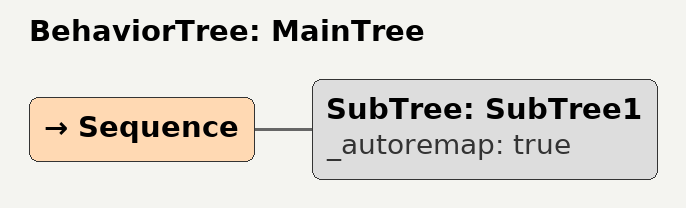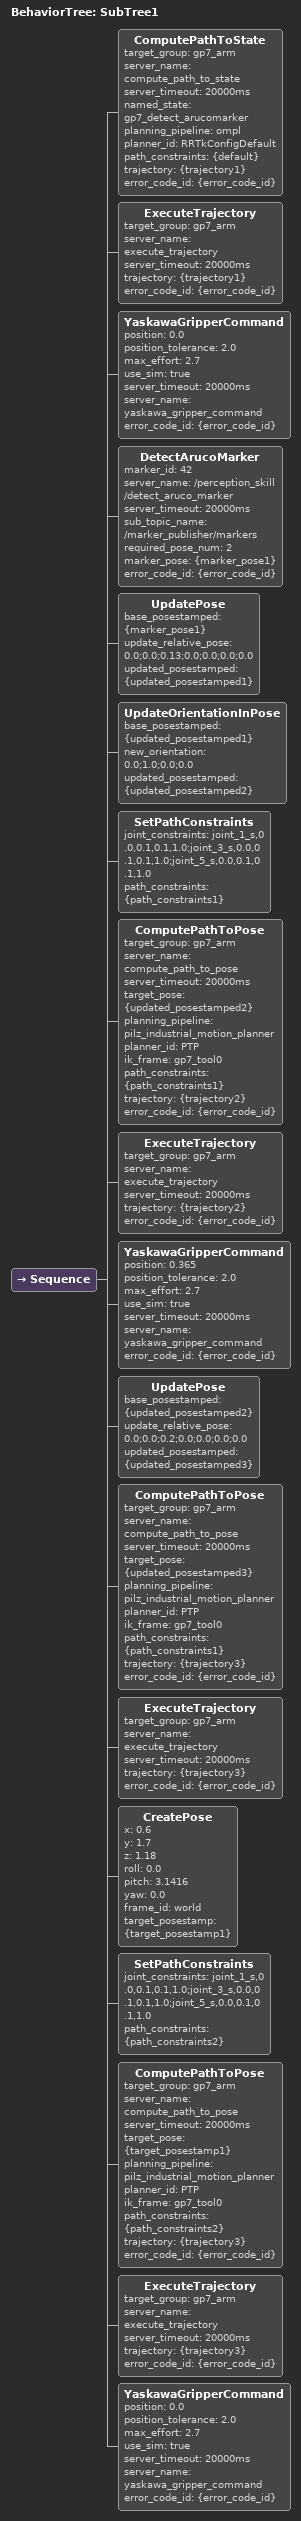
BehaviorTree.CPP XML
<?xml version="1.0" encoding="UTF-8"?>
<root BTCPP_format="4" main_tree_to_execute="MainTree">
  <BehaviorTree ID="MainTree">
    <Sequence>
      <SubTree ID="SubTree1" _autoremap="true" />
    </Sequence>
  </BehaviorTree>
  <BehaviorTree ID="SubTree1">
    <Sequence>
      <ComputePathToState
        target_group="gp7_arm"
        server_name="compute_path_to_state"
        server_timeout="20000ms"
        named_state="gp7_detect_arucomarker"
        planning_pipeline="ompl"
        planner_id="RRTkConfigDefault"
        path_constraints="{default}"
        trajectory="{trajectory1}"
        error_code_id="{error_code_id}" />
      <ExecuteTrajectory
        target_group="gp7_arm"
        server_name="execute_trajectory"
        server_timeout="20000ms"
        trajectory="{trajectory1}"
        error_code_id="{error_code_id}" />
      <YaskawaGripperCommand
        position="0.0"
        position_tolerance="2.0"
        max_effort="2.7"
        use_sim="true"
        server_timeout="20000ms"
        server_name="yaskawa_gripper_command"
        error_code_id="{error_code_id}" />
      <DetectArucoMarker
        marker_id="42"
        server_name="/perception_skill/detect_aruco_marker"
        server_timeout="20000ms"
        sub_topic_name="/marker_publisher/markers"
        required_pose_num="2"
        marker_pose="{marker_pose1}"
        error_code_id="{error_code_id}" />
      <UpdatePose
        base_posestamped="{marker_pose1}"
        update_relative_pose="0.0;0.0;0.13;0.0;0.0;0.0;0.0"
        updated_posestamped="{updated_posestamped1}" />
      <UpdateOrientationInPose
        base_posestamped="{updated_posestamped1}"
        new_orientation="0.0;1.0;0.0;0.0"
        updated_posestamped="{updated_posestamped2}" />
      <SetPathConstraints
        joint_constraints="joint_1_s,0.0,0.1,0.1,1.0;joint_3_s,0.0,0.1,0.1,1.0;joint_5_s,0.0,0.1,0.1,1.0"
        path_constraints="{path_constraints1}" />
      <ComputePathToPose
        target_group="gp7_arm"
        server_name="compute_path_to_pose"
        server_timeout="20000ms"
        target_pose="{updated_posestamped2}"
        planning_pipeline="pilz_industrial_motion_planner"
        planner_id="PTP"
        ik_frame="gp7_tool0"
        path_constraints="{path_constraints1}"
        trajectory="{trajectory2}"
        error_code_id="{error_code_id}" />
      <ExecuteTrajectory
        target_group="gp7_arm"
        server_name="execute_trajectory"
        server_timeout="20000ms"
        trajectory="{trajectory2}"
        error_code_id="{error_code_id}" />
      <YaskawaGripperCommand
        position="0.365"
        position_tolerance="2.0"
        max_effort="2.7"
        use_sim="true"
        server_timeout="20000ms"
        server_name="yaskawa_gripper_command"
        error_code_id="{error_code_id}" />

      <UpdatePose
        base_posestamped="{updated_posestamped2}"
        update_relative_pose="0.0;0.0;0.2;0.0;0.0;0.0;0.0"
        updated_posestamped="{updated_posestamped3}" />
      <ComputePathToPose
        target_group="gp7_arm"
        server_name="compute_path_to_pose"
        server_timeout="20000ms"
        target_pose="{updated_posestamped3}"
        planning_pipeline="pilz_industrial_motion_planner"
        planner_id="PTP"
        ik_frame="gp7_tool0"
        path_constraints="{path_constraints1}"
        trajectory="{trajectory3}"
        error_code_id="{error_code_id}" />
      <ExecuteTrajectory
        target_group="gp7_arm"
        server_name="execute_trajectory"
        server_timeout="20000ms"
        trajectory="{trajectory3}"
        error_code_id="{error_code_id}" />

      <CreatePose
        x="0.6"
        y="1.7"
        z="1.18"
        roll="0.0"
        pitch="3.1416"
        yaw="0.0"
        frame_id="world"
        target_posestamp="{target_posestamp1}" />
      <SetPathConstraints
        joint_constraints="joint_1_s,0.0,0.1,0.1,1.0;joint_3_s,0.0,0.1,0.1,1.0;joint_5_s,0.0,0.1,0.1,1.0"
        path_constraints="{path_constraints2}" />
      <ComputePathToPose
        target_group="gp7_arm"
        server_name="compute_path_to_pose"
        server_timeout="20000ms"
        target_pose="{target_posestamp1}"
        planning_pipeline="pilz_industrial_motion_planner"
        planner_id="PTP"
        ik_frame="gp7_tool0"
        path_constraints="{path_constraints2}"
        trajectory="{trajectory3}"
        error_code_id="{error_code_id}" />
      <ExecuteTrajectory
        target_group="gp7_arm"
        server_name="execute_trajectory"
        server_timeout="20000ms"
        trajectory="{trajectory3}"
        error_code_id="{error_code_id}" />
      <YaskawaGripperCommand
        position="0.0"
        position_tolerance="2.0"
        max_effort="2.7"
        use_sim="true"
        server_timeout="20000ms"
        server_name="yaskawa_gripper_command"
        error_code_id="{error_code_id}" />
    </Sequence>
  </BehaviorTree>
</root>
